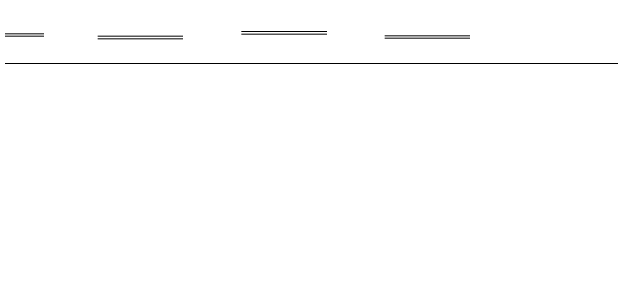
# Model space of a CAD drawing. Extents: x 485428 to 797698, y 56414 to 211814.
# Drawn here: x 669573 to 671882, y 154249 to 155312 of the extents above; entities that cross this region are included whole.
import ezdxf

# ---------------------------------------------------------------- set-up
doc = ezdxf.new("R2010")
doc.units = 0
doc.header["$LTSCALE"] = 1000
doc.header["$MEASUREMENT"] = 0

msp = doc.modelspace()

# ---------------------------------------------------------------- linework, layer by layer
at = {"lineweight": 15}
for p, q in [((669368.7, 155228.4), (669696.4, 155228.4)), ((670458.6, 155236.8), (670786.4, 155236.8)), ((670458.6, 155226.8), (670786.4, 155226.8)), ((669368.7, 155218.4), (669696.4, 155218.4)), ((669904.3, 155219), (670232, 155219)), ((669904.3, 155209), (670232, 155209)), ((671010.6, 155220.7), (671338.4, 155220.7)), ((671010.6, 155210.7), (671338.4, 155210.7))]:
    msp.add_line(p, q, dxfattribs=at)
for points in [[(668083.1, 158264.2), (672538.1, 158264.2), (672538.1, 155114.2), (668083.1, 155114.2)], [(619078.1, 155114.2), (672538.1, 155114.2), (672538.1, 117314.2), (619078.1, 117314.2)]]:
    msp.add_lwpolyline(points, close=True, dxfattribs=at)

doc.saveas('drawing.dxf')
